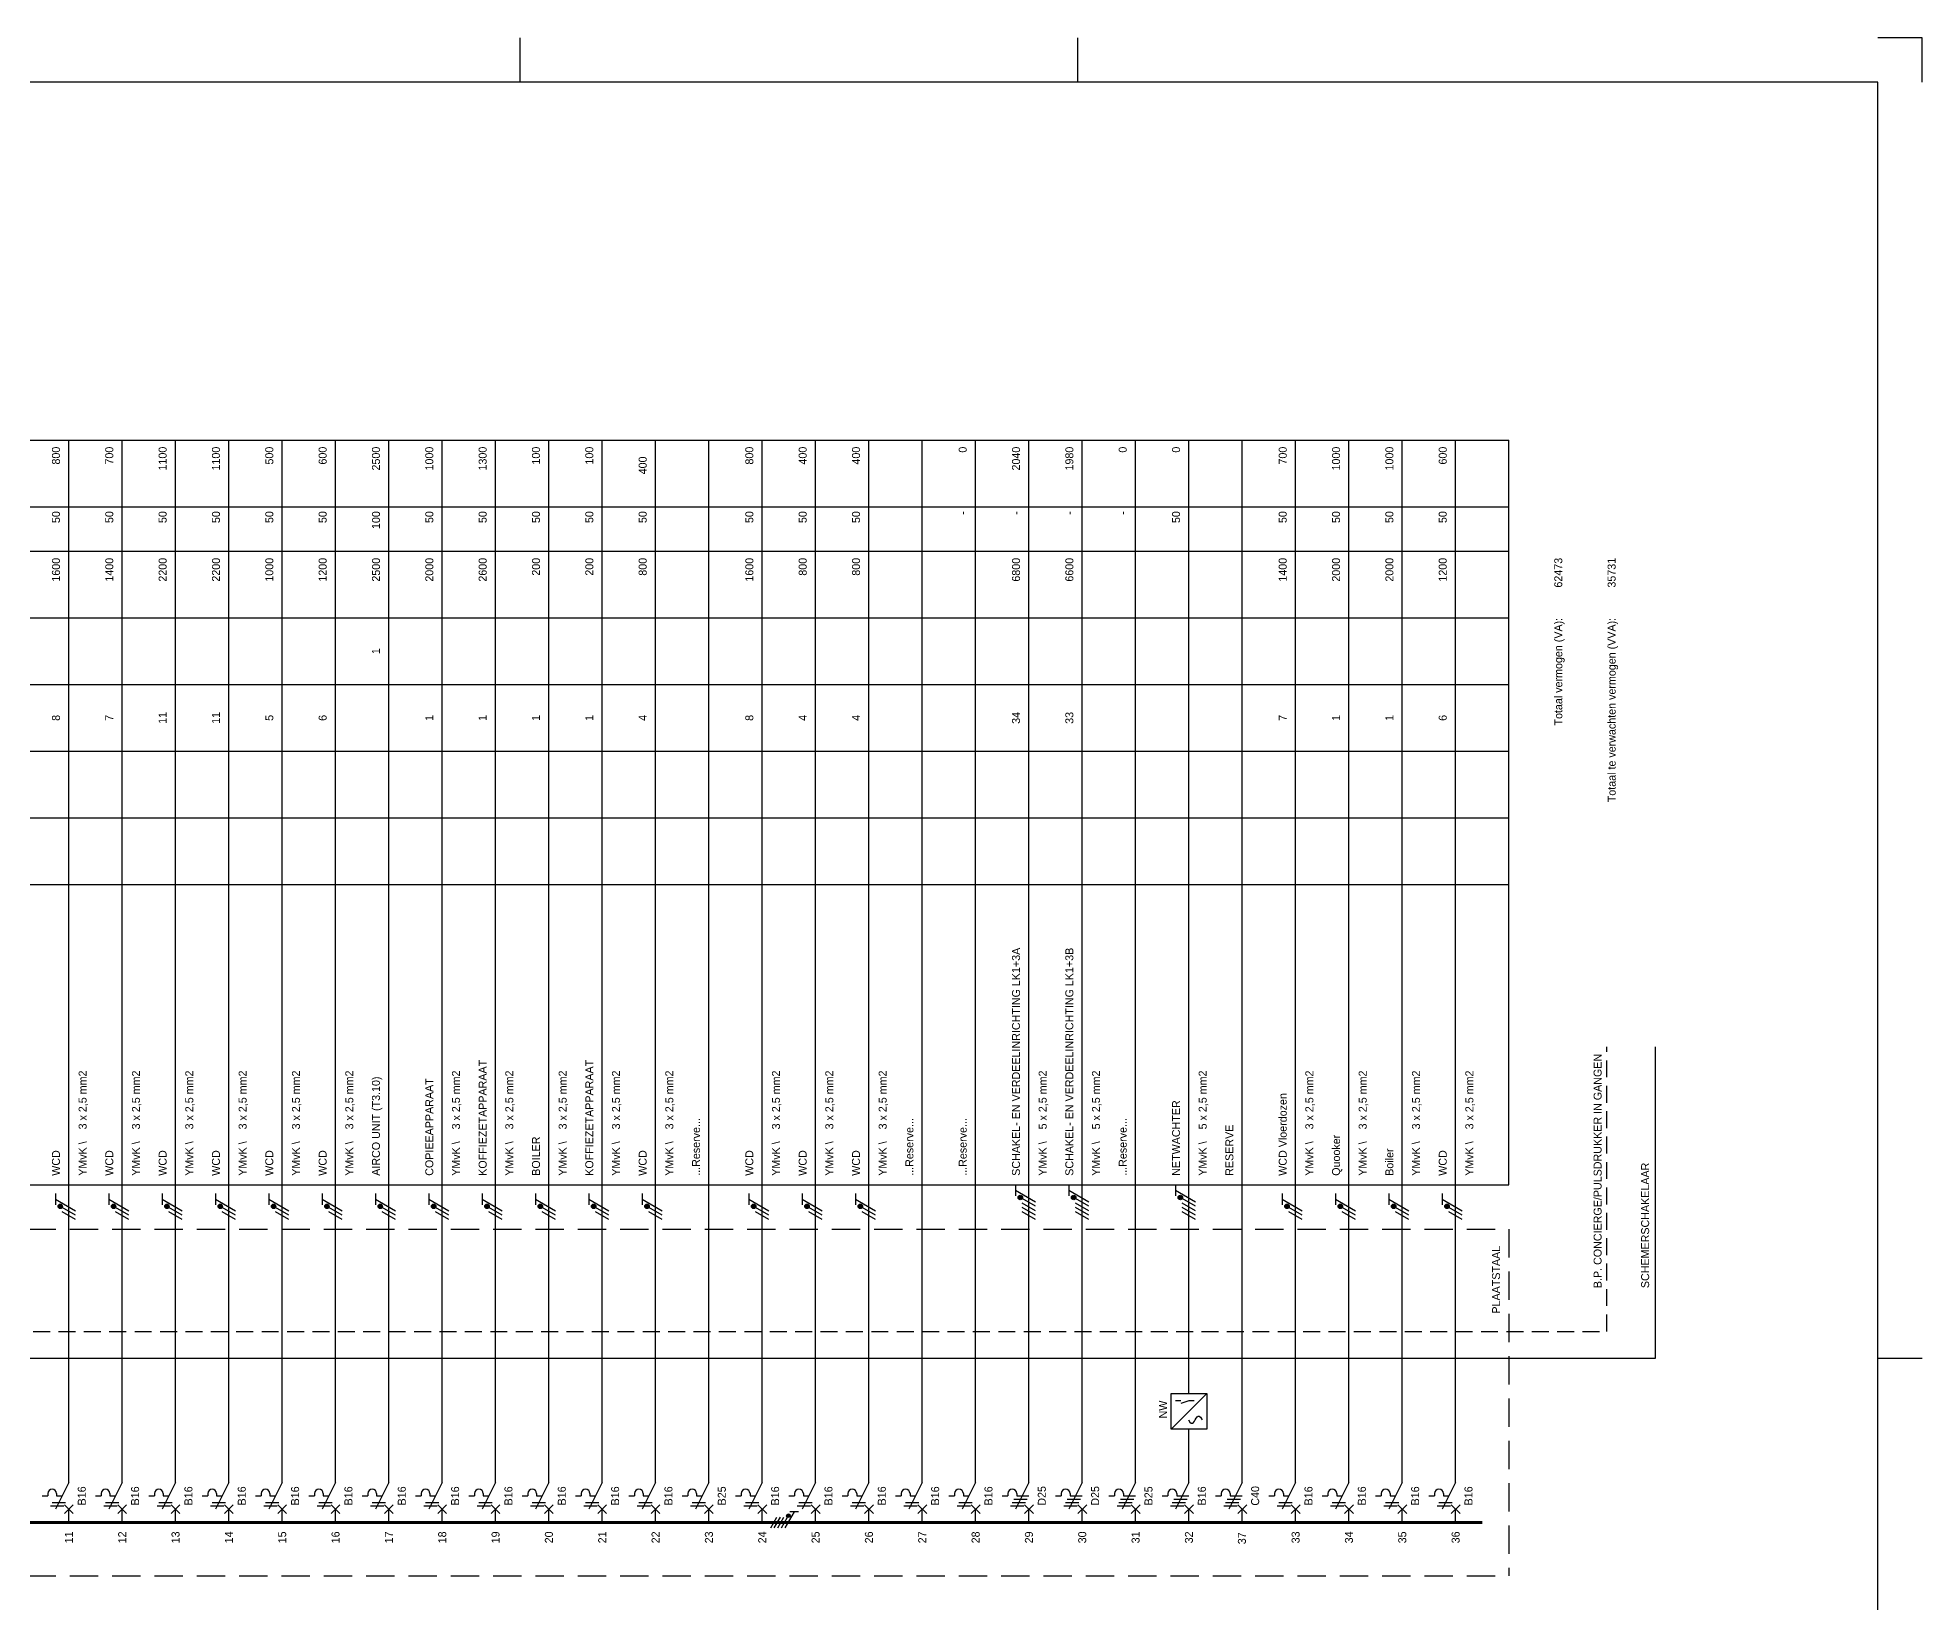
# Model space of a CAD drawing. Header units: millimetres. Extents: x 0 to 841, y 0 to 594.
# Drawn here: x 417 to 841, y 242.1 to 594 of the extents above; entities that cross this region are included whole.
import ezdxf
from ezdxf.enums import TextEntityAlignment as Align

# ---------------------------------------------------------------- set-up
doc = ezdxf.new("R2010")
doc.units = ezdxf.units.MM
doc.linetypes.add('DASHED', pattern=[19.05, 12.7, -6.35])
doc.linetypes.add('HIDDEN', pattern=[9.525, 6.35, -3.175])
doc.layers.get('0').update_dxf_attribs({"linetype": 'CONTINUOUS'})
for name, color, linetype in [('00kad018', 1, 'CONTINUOUS'), ('00kad070', 5, 'CONTINUOUS'), ('BL$2----_KADER', 7, 'CONTINUOUS'), ('EL$1----', 3, 'CONTINUOUS'), ('EL$1----_LK1+3', 3, 'CONTINUOUS')]:
    doc.layers.add(name, color=color, linetype=linetype)
doc.styles.add('BURO-018', font='BUROFONT', dxfattribs={"height": 1.8})

# ---------------------------------------------------------------- blocks, each defined once
blk = doc.blocks.new('a1-windesheim-hor')
at = {"layer": '00kad018', "color": 1}
for p, q in [((525.5, 594), (525.5, 584)), ((651, 584), (651, 594)), ((841, 594), (831, 594)), ((841, 584), (841, 594)), ((831, 297), (841, 297))]:
    blk.add_line(p, q, dxfattribs=at)
at = {"layer": '00kad070', "color": 5}
for p, q in [((831, 584), (20, 584)), ((831, 10), (831, 584))]:
    blk.add_line(p, q, dxfattribs=at)
blk = doc.blocks.new('L1')
at = {"color": 0, "linetype": 'Continuous'}
for p, q in [((-3, 73.98), (-3, 71.48)), ((-3, 72.73), (1.5, 70.13)), ((1.5, 69.13), (-1.5, 70.87)), ((1.5, 68.13), (-1.5, 69.87))]:
    blk.add_line(p, q, dxfattribs=at)
at = {"color": 0, "linetype": 'Continuous', "const_width": 0.5}
blk.add_lwpolyline([(-1.68, 71.12, 1), (-2.18, 71.12, 1)], format="xyb", close=True, dxfattribs=at)
at = {"color": 0, "linetype": 'Continuous'}
blk.add_circle((-1.93, 71.12), 0.5, dxfattribs=at)
blk = doc.blocks.new('L3')
at = {"color": 0, "linetype": 'Continuous'}
for p, q in [((-3, 75.98), (-3, 73.48)), ((-3, 74.73), (1.5, 72.13)), ((1.5, 71.13), (-1.5, 72.87)), ((1.5, 70.13), (-1.5, 71.87)), ((1.5, 69.13), (-1.5, 70.87)), ((1.5, 68.13), (-1.5, 69.87))]:
    blk.add_line(p, q, dxfattribs=at)
at = {"color": 0, "linetype": 'Continuous', "const_width": 0.5}
blk.add_lwpolyline([(-1.68, 73.12, 1), (-2.18, 73.12, 1)], format="xyb", close=True, dxfattribs=at)
at = {"color": 0, "linetype": 'Continuous'}
blk.add_circle((-1.93, 73.12), 0.5, dxfattribs=at)
blk = doc.blocks.new('111104')
at = {"color": 0, "linetype": 'Continuous'}
for p, q in [((-3, 6.98), (-3, 4.48)), ((-3, 5.73), (1.5, 3.13)), ((1.5, 2.13), (-1.5, 3.87)), ((1.5, 1.13), (-1.5, 2.87)), ((1.5, 0.13), (-1.5, 1.87)), ((1.5, -0.87), (-1.5, 0.87))]:
    blk.add_line(p, q, dxfattribs=at)
at = {"color": 0, "linetype": 'Continuous', "const_width": 0.5}
blk.add_lwpolyline([(-1.68, 4.12, 1), (-2.18, 4.12, 1)], format="xyb", close=True, dxfattribs=at)
at = {"color": 0, "linetype": 'Continuous'}
blk.add_circle((-1.93, 4.12), 0.5, dxfattribs=at)
blk = doc.blocks.new('020209')
at = {"color": 0, "linetype": 'Continuous'}
blk.add_lwpolyline([(-3, 0), (-2.31, 1.05), (-1.72, 1.53), (-1.22, 1.55), (-0.78, 1.22), (-0.38, 0.67), (0, 0), (0.38, -0.67), (0.78, -1.22), (1.22, -1.55), (1.72, -1.53), (2.31, -1.05), (3, 0)], dxfattribs=at)
blk = doc.blocks.new('B3')
at = {"color": 0, "linetype": 'Continuous'}
for p, q in [((0, 9), (0, 21)), ((0, 9), (-3, 3)), ((-6, 6), (-4.75, 6)), ((-4.75, 6.5), (-4.75, 6)), ((-3.75, 4.5), (-0.75, 4.5)), ((-2.75, 6.5), (-2.75, 6)), ((-2.75, 6), (-1.5, 6)), ((-4.125, 3.75), (-1.125, 3.75)), ((-1, 4), (1, 2)), ((-1, 2), (1, 4)), ((0, 0), (0, 3))]:
    blk.add_line(p, q, dxfattribs=at)
blk.add_arc((-3.75, 6.5), 1, 0, 180, dxfattribs=at)
at = {"color": 1, "style": 'BURO-018'}
blk.add_attdef('E_VRIJ1', (-3, 12), '', height=1.8, rotation=90, dxfattribs=at)
at = {"color": 1, "linetype": 'Continuous', "style": 'BURO-018'}
blk.add_attdef('E_IIA', text='', height=1.8, rotation=90, dxfattribs=at).set_placement((2, 6), align=Align.TOP_CENTER)
blk = doc.blocks.new('m1')
at = {"color": 0, "linetype": 'Continuous'}
blk.add_line((0, 21), (0, 33), dxfattribs=at)
blk = doc.blocks.new('b1s')
at = {"color": 0, "linetype": 'Continuous'}
blk.add_line((0, 33), (0, 54), dxfattribs=at)
blk = doc.blocks.new('m1s')
at = {"color": 0, "linetype": 'Continuous'}
blk.add_line((0, 54), (0, 66), dxfattribs=at)
blk = doc.blocks.new('B5')
at = {"color": 0, "linetype": 'Continuous'}
for p, q in [((0, 9), (0, 21)), ((0, 9), (-3, 3)), ((-6, 6), (-4.75, 6)), ((-4.75, 6.5), (-4.75, 6)), ((-3.75, 4.5), (-0.75, 4.5)), ((-3.375, 5.25), (-0.375, 5.25)), ((-2.75, 6.5), (-2.75, 6)), ((-2.75, 6), (0, 6)), ((-4.125, 3.75), (-1.125, 3.75)), ((-1, 2), (1, 4)), ((-1, 4), (1, 2)), ((0, 0), (0, 3))]:
    blk.add_line(p, q, dxfattribs=at)
blk.add_arc((-3.75, 6.5), 1, 0, 180, dxfattribs=at)
at = {"color": 1, "style": 'BURO-018'}
blk.add_attdef('E_VRIJ1', (-3, 12), '', height=1.8, rotation=90, dxfattribs=at)
at = {"color": 1, "linetype": 'Continuous', "style": 'BURO-018'}
blk.add_attdef('E_IIA', text='', height=1.8, rotation=90, dxfattribs=at).set_placement((2, 6), align=Align.TOP_CENTER)

msp = doc.modelspace()

# ---------------------------------------------------------------- linework, layer by layer
at = {"layer": 'EL$1----', "linetype": 'DASHED', "ltscale": 0.3}
for p, q in [((770, 303), (770, 367)), ((164.5, 303), (770, 303))]:
    msp.add_line(p, q, dxfattribs=at)
at = {"layer": 'EL$1----'}
for p, q in [((781, 297), (781, 367)), ((248.5, 297), (781, 297)), ((676, 289), (676, 293)), ((672, 281), (680, 289))]:
    msp.add_line(p, q, dxfattribs=at)
at = {"layer": 'EL$1----', "linetype": 'Continuous'}
for p, q in [((674.15, 287.38), (672.95, 287.38)), ((675.95, 287.38), (674.15, 286.78)), ((677.15, 287.38), (675.95, 287.38))]:
    msp.add_line(p, q, dxfattribs=at)
at = {"layer": 'EL$1----'}
msp.add_lwpolyline([(672, 281), (672, 289), (680, 289), (680, 281)], close=True, dxfattribs=at)
at = {"layer": 'EL$1----_LK1+3', "color": 1}
for p, q in [((136, 503.5), (748, 503.5)), ((748, 336), (748, 503.5)), ((136, 488.5), (748, 488.5)), ((136, 478.5), (748, 478.5)), ((136, 463.5), (748, 463.5)), ((136, 448.5), (748, 448.5)), ((136, 433.5), (748, 433.5)), ((136, 418.5), (748, 418.5)), ((136, 403.5), (748, 403.5)), ((136, 336), (748, 336))]:
    msp.add_line(p, q, dxfattribs=at)
at = {"layer": 'EL$1----_LK1+3'}
for p, q in [((424, 326), (424, 503.5)), ((436, 326), (436, 503.5)), ((448, 326), (448, 503.5)), ((460, 326), (460, 503.5)), ((472, 326), (472, 503.5)), ((484, 326), (484, 503.5)), ((496, 326), (496, 503.5)), ((508, 326), (508, 503.5)), ((520, 326), (520, 503.5)), ((532, 326), (532, 503.5)), ((544, 326), (544, 503.5)), ((556, 326), (556, 503.5)), ((568, 326), (568, 503.5)), ((580, 326), (580, 503.5)), ((592, 326), (592, 503.5)), ((604, 326), (604, 503.5)), ((616, 326), (616, 503.5)), ((628, 326), (628, 503.5)), ((640, 326), (640, 503.5)), ((652, 326), (652, 503.5)), ((664, 326), (664, 503.5)), ((676, 326), (676, 503.5)), ((688, 326), (688, 503.5)), ((700, 326), (700, 503.5)), ((712, 326), (712, 503.5)), ((724, 326), (724, 503.5)), ((736, 326), (736, 503.5))]:
    msp.add_line(p, q, dxfattribs=at)
at = {"layer": 'EL$1----_LK1+3', "color": 1, "linetype": 'HIDDEN'}
for p, q in [((148, 326), (748, 326)), ((748, 326), (748, 248)), ((148, 248), (748, 248))]:
    msp.add_line(p, q, dxfattribs=at)
at = {"layer": 'EL$1----_LK1+3'}
for points in [[(418, 260, 0.7, 0.7, 0), (406, 260, 0.7, 0.7, 0)], [(430, 260, 0.7, 0.7, 0), (418, 260, 0.7, 0.7, 0)], [(442, 260, 0.7, 0.7, 0), (430, 260, 0.7, 0.7, 0)], [(454, 260, 0.7, 0.7, 0), (442, 260, 0.7, 0.7, 0)], [(466, 260, 0.7, 0.7, 0), (454, 260, 0.7, 0.7, 0)], [(478, 260, 0.7, 0.7, 0), (466, 260, 0.7, 0.7, 0)], [(490, 260, 0.7, 0.7, 0), (478, 260, 0.7, 0.7, 0)], [(502, 260, 0.7, 0.7, 0), (490, 260, 0.7, 0.7, 0)], [(514, 260, 0.7, 0.7, 0), (502, 260, 0.7, 0.7, 0)], [(526, 260, 0.7, 0.7, 0), (514, 260, 0.7, 0.7, 0)], [(538, 260, 0.7, 0.7, 0), (526, 260, 0.7, 0.7, 0)], [(550, 260, 0.7, 0.7, 0), (538, 260, 0.7, 0.7, 0)], [(562, 260, 0.7, 0.7, 0), (550, 260, 0.7, 0.7, 0)], [(574, 260, 0.7, 0.7, 0), (562, 260, 0.7, 0.7, 0)], [(586, 260, 0.7, 0.7, 0), (574, 260, 0.7, 0.7, 0)], [(598, 260, 0.7, 0.7, 0), (586, 260, 0.7, 0.7, 0)], [(610, 260, 0.7, 0.7, 0), (598, 260, 0.7, 0.7, 0)], [(622, 260, 0.7, 0.7, 0), (610, 260, 0.7, 0.7, 0)], [(634, 260, 0.7, 0.7, 0), (622, 260, 0.7, 0.7, 0)], [(646, 260, 0.7, 0.7, 0), (634, 260, 0.7, 0.7, 0)], [(658, 260, 0.7, 0.7, 0), (646, 260, 0.7, 0.7, 0)], [(670, 260, 0.7, 0.7, 0), (658, 260, 0.7, 0.7, 0)], [(682, 260, 0.7, 0.7, 0), (670, 260, 0.7, 0.7, 0)], [(742, 260, 0.7, 0.7, 0), (682, 260, 0.7, 0.7, 0)]]:
    msp.add_lwpolyline(points, format="xyseb", dxfattribs=at)

# ---------------------------------------------------------------- block references
at = {"layer": 'BL$2----_KADER'}
msp.add_blockref('a1-windesheim-hor', (0, 0), dxfattribs=at)
at = {"layer": 'EL$1----'}
for name, p in [('L3', (640, 260)), ('L3', (652, 260)), ('L3', (676, 260)), ('L1', (424, 260)), ('L1', (436, 260)), ('L1', (448, 260)), ('L1', (460, 260)), ('L1', (472, 260)), ('L1', (484, 260)), ('L1', (496, 260)), ('L1', (508, 260)), ('L1', (520, 260)), ('L1', (532, 260)), ('L1', (544, 260)), ('L1', (556, 260)), ('L1', (580, 260)), ('L1', (592, 260)), ('L1', (604, 260)), ('L1', (700, 260)), ('L1', (712, 260)), ('L1', (724, 260)), ('L1', (736, 260))]:
    msp.add_blockref(name, p, dxfattribs=at)
for name, p, xscale, yscale, zscale, rotation in [('020209', (677.42, 283.13), -0.5119999999999436, 0.5120000000000005, 0.5120000000000001, 180), ('111104', (582.6, 260), 0.8, 0.8, 0.8, 269.9999999999999)]:
    msp.add_blockref(name, p, dxfattribs=dict(at, xscale=xscale, yscale=yscale, zscale=zscale, rotation=rotation))
at = {"layer": 'EL$1----_LK1+3'}
for name, p in [('m1s', (424, 260)), ('m1s', (436, 260)), ('m1s', (448, 260)), ('m1s', (460, 260)), ('m1s', (472, 260)), ('m1s', (484, 260)), ('m1s', (496, 260)), ('m1s', (508, 260)), ('m1s', (520, 260)), ('m1s', (532, 260)), ('m1s', (544, 260)), ('m1s', (556, 260)), ('m1s', (568, 260)), ('m1s', (580, 260)), ('m1s', (592, 260)), ('m1s', (604, 260)), ('m1s', (616, 260)), ('m1s', (628, 260)), ('m1s', (640, 260)), ('m1s', (652, 260)), ('m1s', (664, 260)), ('m1s', (676, 260)), ('m1s', (688, 260)), ('m1s', (700, 260)), ('m1s', (712, 260)), ('m1s', (724, 260)), ('m1s', (736, 260)), ('b1s', (424, 260)), ('b1s', (436, 260)), ('b1s', (448, 260)), ('b1s', (460, 260)), ('b1s', (472, 260)), ('b1s', (484, 260)), ('b1s', (496, 260)), ('b1s', (508, 260)), ('b1s', (520, 260)), ('b1s', (532, 260)), ('b1s', (544, 260)), ('b1s', (556, 260)), ('b1s', (568, 260)), ('b1s', (580, 260)), ('b1s', (592, 260)), ('b1s', (604, 260)), ('b1s', (616, 260)), ('b1s', (628, 260)), ('b1s', (640, 260)), ('b1s', (652, 260)), ('b1s', (664, 260)), ('b1s', (676, 260)), ('b1s', (688, 260)), ('b1s', (700, 260)), ('b1s', (712, 260)), ('b1s', (724, 260)), ('b1s', (736, 260)), ('m1', (424, 260)), ('m1', (436, 260)), ('m1', (448, 260)), ('m1', (460, 260)), ('m1', (472, 260)), ('m1', (484, 260)), ('m1', (496, 260)), ('m1', (508, 260)), ('m1', (520, 260)), ('m1', (532, 260)), ('m1', (544, 260)), ('m1', (556, 260)), ('m1', (568, 260)), ('m1', (580, 260)), ('m1', (592, 260)), ('m1', (604, 260)), ('m1', (616, 260)), ('m1', (628, 260)), ('m1', (640, 260)), ('m1', (652, 260)), ('m1', (664, 260)), ('m1', (688, 260)), ('m1', (700, 260)), ('m1', (712, 260)), ('m1', (724, 260)), ('m1', (736, 260))]:
    msp.add_blockref(name, p, dxfattribs=at)
for name, p, values in [('B3', (424, 260), {'E_IIA': 'B16'}), ('B3', (436, 260), {'E_IIA': 'B16'}), ('B3', (448, 260), {'E_IIA': 'B16'}), ('B3', (460, 260), {'E_IIA': 'B16'}), ('B3', (472, 260), {'E_IIA': 'B16'}), ('B3', (484, 260), {'E_IIA': 'B16'}), ('B3', (496, 260), {'E_IIA': 'B16'}), ('B3', (508, 260), {'E_IIA': 'B16'}), ('B3', (520, 260), {'E_IIA': 'B16'}), ('B3', (532, 260), {'E_IIA': 'B16'}), ('B3', (544, 260), {'E_IIA': 'B16'}), ('B3', (556, 260), {'E_IIA': 'B16'}), ('B3', (568, 260), {'E_IIA': 'B25'}), ('B3', (580, 260), {'E_IIA': 'B16'}), ('B3', (592, 260), {'E_IIA': 'B16'}), ('B3', (604, 260), {'E_IIA': 'B16'}), ('B3', (616, 260), {'E_IIA': 'B16'}), ('B3', (628, 260), {'E_IIA': 'B16'}), ('B5', (640, 260), {'E_IIA': 'D25'}), ('B5', (652, 260), {'E_IIA': 'D25'}), ('B5', (664, 260), {'E_IIA': 'B25'}), ('B5', (676, 260), {'E_IIA': 'B16'}), ('B5', (688, 260), {'E_IIA': 'C40'}), ('B3', (700, 260), {'E_IIA': 'B16'}), ('B3', (712, 260), {'E_IIA': 'B16'}), ('B3', (724, 260), {'E_IIA': 'B16'}), ('B3', (736, 260), {'E_IIA': 'B16'})]:
    msp.add_blockref(name, p, dxfattribs=at).add_auto_attribs(values)

# ---------------------------------------------------------------- texts
at = {"layer": 'EL$1----', "color": 1, "style": 'BURO-018'}
for s, p in [('B.P. CONCIERGE/PULSDRUKKER IN GANGEN', (768.85, 312.73)), ('SCHEMERSCHAKELAAR', (779.54, 312.73)), ('PLAATSTAAL', (746, 307)), ('NW', (671.07, 283.42))]:
    msp.add_text(s, height=1.8, rotation=90, dxfattribs=at).set_placement(p)
at = {"layer": 'EL$1----_LK1+3', "color": 1, "style": 'BURO-018'}
for s, p in [('800', (422, 502)), ('700', (434, 502)), ('1100', (446, 502)), ('1100', (458, 502)), ('500', (470, 502)), ('600', (482, 502)), ('2500', (494, 502)), ('1000', (506, 502)), ('1300', (518, 502)), ('100', (530, 502)), ('100', (542, 502)), ('800', (578, 502)), ('400', (590, 502)), ('400', (602, 502)), ('0', (626, 502)), ('2040', (638, 502)), ('1980', (650, 502)), ('0', (662, 502)), ('0', (674, 502)), ('700', (698, 502)), ('1000', (710, 502)), ('1000', (722, 502)), ('600', (734, 502)), ('400', (554, 499.8)), ('50', (422, 487.5)), ('50', (434, 487.5)), ('50', (446, 487.5)), ('50', (458, 487.5)), ('50', (470, 487.5)), ('50', (482, 487.5)), ('100', (494, 487.5)), ('50', (506, 487.5)), ('50', (518, 487.5)), ('50', (530, 487.5)), ('50', (542, 487.5)), ('50', (554, 487.5)), ('50', (578, 487.5)), ('50', (590, 487.5)), ('50', (602, 487.5)), ('-', (626, 487.5)), ('-', (638, 487.5)), ('-', (650, 487.5)), ('-', (662, 487.5)), ('50', (674, 487.5)), ('50', (698, 487.5)), ('50', (710, 487.5)), ('50', (722, 487.5)), ('50', (734, 487.5)), ('1600', (422, 477)), ('1400', (434, 477)), ('2200', (446, 477)), ('2200', (458, 477)), ('1000', (470, 477)), ('1200', (482, 477)), ('2500', (494, 477)), ('2000', (506, 477)), ('2600', (518, 477)), ('200', (530, 477)), ('200', (542, 477)), ('800', (554, 477)), ('1600', (578, 477)), ('800', (590, 477)), ('800', (602, 477)), ('6800', (638, 477)), ('6600', (650, 477)), ('1400', (698, 477)), ('2000', (710, 477)), ('2000', (722, 477)), ('1200', (734, 477)), ('62473', (760, 477)), ('35731', (772, 477)), ('Totaal vermogen (VA):', (760, 463.5)), ('Totaal te verwachten vermogen (VVA):', (772, 463.5))]:
    msp.add_text(s, height=1.8, rotation=90, dxfattribs=at).set_placement(p, align=Align.RIGHT)
for s, p in [('1', (494, 456)), ('8', (422, 441)), ('7', (434, 441)), ('11', (446, 441)), ('11', (458, 441)), ('5', (470, 441)), ('6', (482, 441)), ('1', (506, 441)), ('1', (518, 441)), ('1', (530, 441)), ('1', (542, 441)), ('4', (554, 441)), ('8', (578, 441)), ('4', (590, 441)), ('4', (602, 441)), ('34', (638, 441)), ('33', (650, 441)), ('7', (698, 441)), ('1', (710, 441)), ('1', (722, 441)), ('6', (734, 441))]:
    msp.add_text(s, height=1.8, rotation=90, dxfattribs=at).set_placement(p, align=Align.CENTER)
for s, p in [('SCHAKEL- EN VERDEELINRICHTING LK1+3A', (638, 338)), ('SCHAKEL- EN VERDEELINRICHTING LK1+3B', (650, 338)), ('YMvK \\    3 x 2,5 mm2', (428, 338)), ('YMvK \\    3 x 2,5 mm2', (440, 338)), ('YMvK \\    3 x 2,5 mm2', (452, 338)), ('YMvK \\    3 x 2,5 mm2', (464, 338)), ('YMvK \\    3 x 2,5 mm2', (476, 338)), ('YMvK \\    3 x 2,5 mm2', (488, 338)), ('YMvK \\    3 x 2,5 mm2', (512, 338)), ('KOFFIEZETAPPARAAT', (518, 338)), ('YMvK \\    3 x 2,5 mm2', (524, 338)), ('YMvK \\    3 x 2,5 mm2', (536, 338)), ('KOFFIEZETAPPARAAT', (542, 338)), ('YMvK \\    3 x 2,5 mm2', (548, 338)), ('YMvK \\    3 x 2,5 mm2', (560, 338)), ('YMvK \\    3 x 2,5 mm2', (584, 338)), ('YMvK \\    3 x 2,5 mm2', (596, 338)), ('YMvK \\    3 x 2,5 mm2', (608, 338)), ('YMvK \\    5 x 2,5 mm2', (644, 338)), ('YMvK \\    5 x 2,5 mm2', (656, 338)), ('YMvK \\    5 x 2,5 mm2', (680, 338)), ('YMvK \\    3 x 2,5 mm2', (704, 338)), ('YMvK \\    3 x 2,5 mm2', (704, 338)), ('YMvK \\    3 x 2,5 mm2', (716, 338)), ('YMvK \\    3 x 2,5 mm2', (716, 338)), ('YMvK \\    3 x 2,5 mm2', (728, 338)), ('YMvK \\    3 x 2,5 mm2', (740, 338)), ('AIRCO UNIT (T3.10)', (494, 338)), ('COPIEEAPPARAAT', (506, 338)), ('WCD Vloerdozen', (698, 338)), ('NETWACHTER', (674, 338)), ('...Reserve...', (566, 338)), ('...Reserve...', (614, 338)), ('...Reserve...', (626, 338)), ('...Reserve...', (662, 338)), ('RESERVE', (686, 338)), ('WCD', (422, 338)), ('WCD', (434, 338)), ('WCD', (446, 338)), ('WCD', (458, 338)), ('WCD', (470, 338)), ('WCD', (482, 338)), ('BOILER', (530, 338)), ('WCD', (554, 338)), ('WCD', (578, 338)), ('WCD', (590, 338)), ('WCD', (602, 338)), ('Quooker', (710, 338)), ('Boiler', (722, 338)), ('WCD', (734, 338))]:
    msp.add_text(s, height=1.8, rotation=90, dxfattribs=at).set_placement(p)
for s, p in [('11', (424, 258)), ('12', (436, 258)), ('13', (448, 258)), ('14', (460, 258)), ('15', (472, 258)), ('16', (484, 258)), ('17', (496, 258)), ('18', (508, 258)), ('19', (520, 258)), ('20', (532, 258)), ('21', (544, 258)), ('22', (556, 258)), ('23', (568, 258)), ('24', (580, 258)), ('25', (592, 258)), ('26', (604, 258)), ('27', (616, 258)), ('28', (628, 258)), ('29', (640, 258)), ('30', (652, 258)), ('31', (664, 258)), ('32', (676, 258)), ('37', (687.92, 257.8)), ('33', (700, 258)), ('34', (712, 258)), ('35', (724, 258)), ('36', (736, 258))]:
    msp.add_text(s, height=1.8, rotation=90, dxfattribs=at).set_placement(p, align=Align.MIDDLE_RIGHT)

doc.saveas('drawing.dxf')
